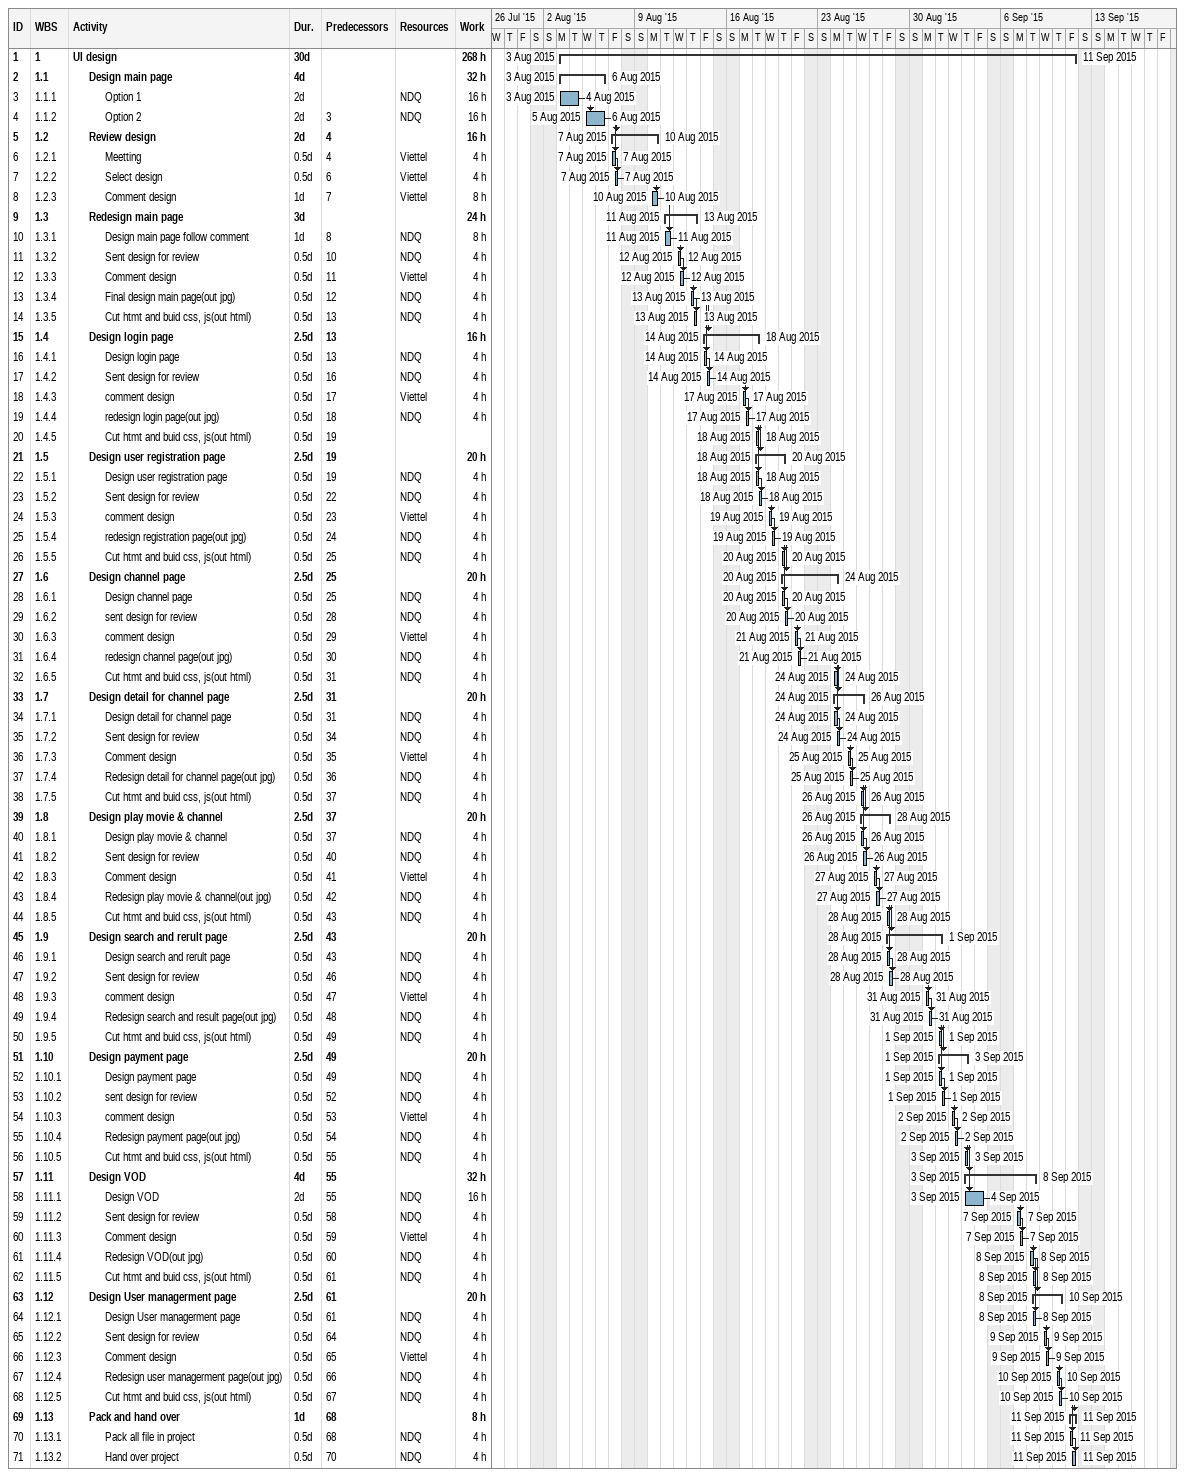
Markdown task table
| ID | WBS | Task | Duration | Start | Finish | Predecessors | Resources | Work (h) |
|---|---|---|---|---|---|---|---|---|
| 1 | 1 | **UI design** | 30d | 2015-08-03 | 2015-09-11 |  |  | 268 |
| 2 | 1.1 | **Design main page** | 4d | 2015-08-03 | 2015-08-06 |  |  | 32 |
| 3 | 1.1.1 | Option 1 | 2d | 2015-08-03 | 2015-08-04 |  | NDQ | 16 |
| 4 | 1.1.2 | Option 2 | 2d | 2015-08-05 | 2015-08-06 | 3 | NDQ | 16 |
| 5 | 1.2 | **Review design** | 2d | 2015-08-07 | 2015-08-10 | 4 |  | 16 |
| 6 | 1.2.1 | Meetting | 0.5d | 2015-08-07 | 2015-08-07 | 4 | Viettel | 4 |
| 7 | 1.2.2 | Select design | 0.5d | 2015-08-07 | 2015-08-07 | 6 | Viettel | 4 |
| 8 | 1.2.3 | Comment design | 1d | 2015-08-10 | 2015-08-10 | 7 | Viettel | 8 |
| 9 | 1.3 | **Redesign main page** | 3d | 2015-08-11 | 2015-08-13 |  |  | 24 |
| 10 | 1.3.1 | Design main page follow comment | 1d | 2015-08-11 | 2015-08-11 | 8 | NDQ | 8 |
| 11 | 1.3.2 | Sent design for review | 0.5d | 2015-08-12 | 2015-08-12 | 10 | NDQ | 4 |
| 12 | 1.3.3 | Comment design | 0.5d | 2015-08-12 | 2015-08-12 | 11 | Viettel | 4 |
| 13 | 1.3.4 | Final design main page(out jpg) | 0.5d | 2015-08-13 | 2015-08-13 | 12 | NDQ | 4 |
| 14 | 1.3.5 | Cut htmt and buid css, js(out html) | 0.5d | 2015-08-13 | 2015-08-13 | 13 | NDQ | 4 |
| 15 | 1.4 | **Design login page** | 2.5d | 2015-08-14 | 2015-08-18 | 13 |  | 16 |
| 16 | 1.4.1 | Design login page | 0.5d | 2015-08-14 | 2015-08-14 | 13 | NDQ | 4 |
| 17 | 1.4.2 | Sent design for review | 0.5d | 2015-08-14 | 2015-08-14 | 16 | NDQ | 4 |
| 18 | 1.4.3 | comment design | 0.5d | 2015-08-17 | 2015-08-17 | 17 | Viettel | 4 |
| 19 | 1.4.4 | redesign login page(out jpg) | 0.5d | 2015-08-17 | 2015-08-17 | 18 | NDQ | 4 |
| 20 | 1.4.5 | Cut htmt and buid css, js(out html) | 0.5d | 2015-08-18 | 2015-08-18 | 19 |  |  |
| 21 | 1.5 | **Design user registration page** | 2.5d | 2015-08-18 | 2015-08-20 | 19 |  | 20 |
| 22 | 1.5.1 | Design user registration page | 0.5d | 2015-08-18 | 2015-08-18 | 19 | NDQ | 4 |
| 23 | 1.5.2 | Sent design for review | 0.5d | 2015-08-18 | 2015-08-18 | 22 | NDQ | 4 |
| 24 | 1.5.3 | comment design | 0.5d | 2015-08-19 | 2015-08-19 | 23 | Viettel | 4 |
| 25 | 1.5.4 | redesign registration page(out jpg) | 0.5d | 2015-08-19 | 2015-08-19 | 24 | NDQ | 4 |
| 26 | 1.5.5 | Cut htmt and buid css, js(out html) | 0.5d | 2015-08-20 | 2015-08-20 | 25 | NDQ | 4 |
| 27 | 1.6 | **Design channel page** | 2.5d | 2015-08-20 | 2015-08-24 | 25 |  | 20 |
| 28 | 1.6.1 | Design channel page | 0.5d | 2015-08-20 | 2015-08-20 | 25 | NDQ | 4 |
| 29 | 1.6.2 | sent design for review | 0.5d | 2015-08-20 | 2015-08-20 | 28 | NDQ | 4 |
| 30 | 1.6.3 | comment design | 0.5d | 2015-08-21 | 2015-08-21 | 29 | Viettel | 4 |
| 31 | 1.6.4 | redesign channel page(out jpg) | 0.5d | 2015-08-21 | 2015-08-21 | 30 | NDQ | 4 |
| 32 | 1.6.5 | Cut htmt and buid css, js(out html) | 0.5d | 2015-08-24 | 2015-08-24 | 31 | NDQ | 4 |
| 33 | 1.7 | **Design detail for channel page** | 2.5d | 2015-08-24 | 2015-08-26 | 31 |  | 20 |
| 34 | 1.7.1 | Design detail for channel page | 0.5d | 2015-08-24 | 2015-08-24 | 31 | NDQ | 4 |
| 35 | 1.7.2 | Sent design for review | 0.5d | 2015-08-24 | 2015-08-24 | 34 | NDQ | 4 |
| 36 | 1.7.3 | Comment design | 0.5d | 2015-08-25 | 2015-08-25 | 35 | Viettel | 4 |
| 37 | 1.7.4 | Redesign detail for channel page(out jpg) | 0.5d | 2015-08-25 | 2015-08-25 | 36 | NDQ | 4 |
| 38 | 1.7.5 | Cut htmt and buid css, js(out html) | 0.5d | 2015-08-26 | 2015-08-26 | 37 | NDQ | 4 |
| 39 | 1.8 | **Design play movie & channel** | 2.5d | 2015-08-26 | 2015-08-28 | 37 |  | 20 |
| 40 | 1.8.1 | Design play movie & channel | 0.5d | 2015-08-26 | 2015-08-26 | 37 | NDQ | 4 |
| 41 | 1.8.2 | Sent design for review | 0.5d | 2015-08-26 | 2015-08-26 | 40 | NDQ | 4 |
| 42 | 1.8.3 | Comment design | 0.5d | 2015-08-27 | 2015-08-27 | 41 | Viettel | 4 |
| 43 | 1.8.4 | Redesign play movie & channel(out jpg) | 0.5d | 2015-08-27 | 2015-08-27 | 42 | NDQ | 4 |
| 44 | 1.8.5 | Cut htmt and buid css, js(out html) | 0.5d | 2015-08-28 | 2015-08-28 | 43 | NDQ | 4 |
| 45 | 1.9 | **Design search and rerult page** | 2.5d | 2015-08-28 | 2015-09-01 | 43 |  | 20 |
| 46 | 1.9.1 | Design search and rerult page | 0.5d | 2015-08-28 | 2015-08-28 | 43 | NDQ | 4 |
| 47 | 1.9.2 | Sent design for review | 0.5d | 2015-08-28 | 2015-08-28 | 46 | NDQ | 4 |
| 48 | 1.9.3 | comment design | 0.5d | 2015-08-31 | 2015-08-31 | 47 | Viettel | 4 |
| 49 | 1.9.4 | Redesign search and result page(out jpg) | 0.5d | 2015-08-31 | 2015-08-31 | 48 | NDQ | 4 |
| 50 | 1.9.5 | Cut htmt and buid css, js(out html) | 0.5d | 2015-09-01 | 2015-09-01 | 49 | NDQ | 4 |
| 51 | 1.10 | **Design payment page** | 2.5d | 2015-09-01 | 2015-09-03 | 49 |  | 20 |
| 52 | 1.10.1 | Design payment page | 0.5d | 2015-09-01 | 2015-09-01 | 49 | NDQ | 4 |
| 53 | 1.10.2 | sent design for review | 0.5d | 2015-09-01 | 2015-09-01 | 52 | NDQ | 4 |
| 54 | 1.10.3 | comment design | 0.5d | 2015-09-02 | 2015-09-02 | 53 | Viettel | 4 |
| 55 | 1.10.4 | Redesign payment page(out jpg) | 0.5d | 2015-09-02 | 2015-09-02 | 54 | NDQ | 4 |
| 56 | 1.10.5 | Cut htmt and buid css, js(out html) | 0.5d | 2015-09-03 | 2015-09-03 | 55 | NDQ | 4 |
| 57 | 1.11 | **Design VOD** | 4d | 2015-09-03 | 2015-09-08 | 55 |  | 32 |
| 58 | 1.11.1 | Design VOD | 2d | 2015-09-03 | 2015-09-04 | 55 | NDQ | 16 |
| 59 | 1.11.2 | Sent design for review | 0.5d | 2015-09-07 | 2015-09-07 | 58 | NDQ | 4 |
| 60 | 1.11.3 | Comment design | 0.5d | 2015-09-07 | 2015-09-07 | 59 | Viettel | 4 |
| 61 | 1.11.4 | Redesign VOD(out jpg) | 0.5d | 2015-09-08 | 2015-09-08 | 60 | NDQ | 4 |
| 62 | 1.11.5 | Cut htmt and buid css, js(out html) | 0.5d | 2015-09-08 | 2015-09-08 | 61 | NDQ | 4 |
| 63 | 1.12 | **Design User managerment page** | 2.5d | 2015-09-08 | 2015-09-10 | 61 |  | 20 |
| 64 | 1.12.1 | Design User managerment page | 0.5d | 2015-09-08 | 2015-09-08 | 61 | NDQ | 4 |
| 65 | 1.12.2 | Sent design for review | 0.5d | 2015-09-09 | 2015-09-09 | 64 | NDQ | 4 |
| 66 | 1.12.3 | Comment design | 0.5d | 2015-09-09 | 2015-09-09 | 65 | Viettel | 4 |
| 67 | 1.12.4 | Redesign user managerment page(out jpg) | 0.5d | 2015-09-10 | 2015-09-10 | 66 | NDQ | 4 |
| 68 | 1.12.5 | Cut htmt and buid css, js(out html) | 0.5d | 2015-09-10 | 2015-09-10 | 67 | NDQ | 4 |
| 69 | 1.13 | **Pack and hand over** | 1d | 2015-09-11 | 2015-09-11 | 68 |  | 8 |
| 70 | 1.13.1 | Pack all file in project | 0.5d | 2015-09-11 | 2015-09-11 | 68 | NDQ | 4 |
| 71 | 1.13.2 | Hand over project | 0.5d | 2015-09-11 | 2015-09-11 | 70 | NDQ | 4 |
